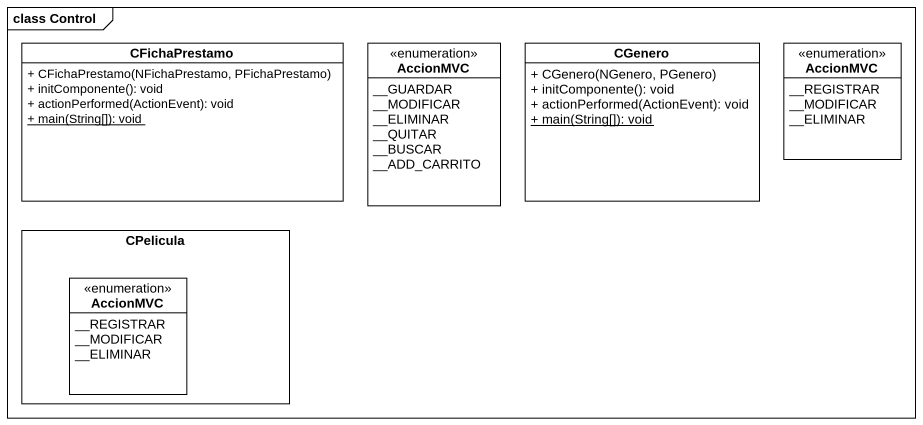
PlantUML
@startuml
mainframe class Control
hide circle
hide empty members
skinparam classAttributeIconSize 0
class CFichaPrestamo {
  + CFichaPrestamo(NFichaPrestamo, PFichaPrestamo)
  + initComponente(): void
  + actionPerformed(ActionEvent): void
  {static} + main(String[]): void
}
enum AccionMVC {
  ~__GUARDAR
  ~__MODIFICAR
  ~__ELIMINAR
  ~__QUITAR
  ~__BUSCAR
  ~__ADD_CARRITO
}
class CGenero {
  + CGenero(NGenero, PGenero)
  + initComponente(): void
  + actionPerformed(ActionEvent): void
  {static} + main(String[]): void
}
enum "AccionMVC" as AccionMVC_2 {
  ~__REGISTRAR
  ~__MODIFICAR
  ~__ELIMINAR
}
rectangle CPelicula {
  enum "AccionMVC" as AccionMVC_3 {
    ~__REGISTRAR
    ~__MODIFICAR
    ~__ELIMINAR
  }
}
@enduml
